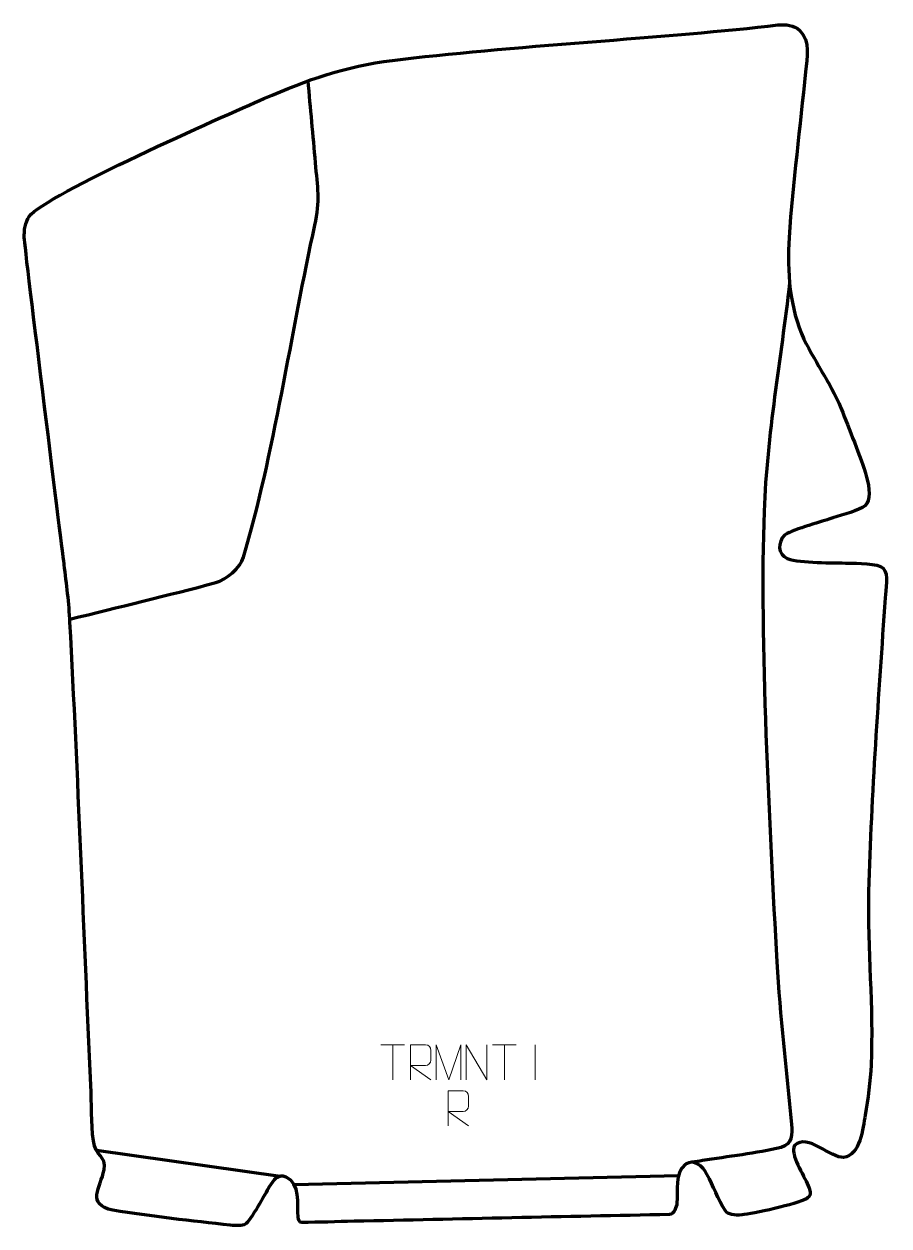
# Model space of a CAD drawing. Header units: millimetres. Extents: x 1065 to 1685, y 38 to 900.
import ezdxf

# ---------------------------------------------------------------- set-up
doc = ezdxf.new("R2010")
doc.units = ezdxf.units.MM
doc.header["$MEASUREMENT"] = 0
doc.layers.add('layer 2', color=7, linetype='Continuous')
doc.layers.add('layer 3', color=7, linetype='Continuous')

msp = doc.modelspace()

# ---------------------------------------------------------------- linework, layer by layer
at = {"layer": 'layer 2', "color": 142, "lineweight": 158}
for points, knots in [([(1097.7442, 473.054), (1132.6245, 481.7899), (1167.8289, 490.1302), (1202.5588, 499.3544), (1202.5588, 499.3544), (1209.7874, 501.2743), (1220.169, 510.2436), (1222.3392, 517.5013), (1222.3392, 517.5013), (1243.7139, 588.9831), (1256.9857, 681.0354), (1273.5274, 755.7108), (1273.5274, 755.7108), (1277.4341, 773.3395), (1275.4562, 782.9637), (1273.9528, 800.4829), (1273.9528, 800.4829), (1272.272, 820.0697), (1270.3782, 839.637), (1268.7287, 859.2269)], [0, 0, 0, 0, 0.16666667, 0.16666667, 0.16666667, 0.16666667, 0.33333333, 0.33333333, 0.33333333, 0.33333333, 0.5, 0.5, 0.5, 0.5, 0.66666667, 0.66666667, 0.66666667, 0.66666667, 1, 1, 1, 1]), ([(1613.9748, 714.422), (1607.785, 659.8068), (1597.7277, 605.3654), (1595.6784, 550.4433), (1595.6784, 550.4433), (1592.3021, 459.9549), (1599.586, 322.5586), (1604.843, 227.3173), (1604.843, 227.3173), (1606.9948, 188.3327), (1611.9294, 149.541), (1615.3033, 110.6444), (1615.3033, 110.6444), (1615.8805, 103.99), (1615.8776, 96.1671), (1608.0233, 94.2376), (1608.0233, 94.2376), (1590.476, 89.9269), (1569.4939, 87.6024), (1551.411, 84.7301), (1551.411, 84.7301), (1548.924, 84.3341), (1546.437, 83.9375), (1543.9503, 83.5396)], [0, 0, 0, 0, 0.14285714, 0.14285714, 0.14285714, 0.14285714, 0.28571429, 0.28571429, 0.28571429, 0.28571429, 0.42857143, 0.42857143, 0.42857143, 0.42857143, 0.57142857, 0.57142857, 0.57142857, 0.57142857, 0.71428571, 0.71428571, 0.71428571, 0.71428571, 1, 1, 1, 1])]:
    msp.add_open_spline(points, degree=3, knots=knots, dxfattribs=at)
at = {"layer": 'layer 2', "color": 250, "lineweight": 9}
for points in [[(1320.9131, 167.6907), (1320.9131, 167.6907), (1337.9003, 167.6907), (1337.9003, 167.6907)], [(1329.4069, 142.7607), (1329.4069, 142.7607), (1329.4069, 167.7142), (1329.4069, 167.7142)], [(1400.9131, 167.6907), (1400.9131, 167.6907), (1417.9003, 167.6907), (1417.9003, 167.6907)], [(1409.4069, 142.7607), (1409.4069, 142.7607), (1409.4069, 167.7142), (1409.4069, 167.7142)], [(1431.4067, 167.7245), (1431.4067, 167.7245), (1431.4067, 142.7504), (1431.4067, 142.7504)]]:
    msp.add_open_spline(points, degree=3, dxfattribs=at)
for points, knots in [([(1342.0747, 142.7607), (1342.0747, 142.7607), (1342.0747, 167.7142), (1342.0747, 167.7142), (1342.0747, 167.7142), (1345.6695, 167.7142), (1349.265, 167.7142), (1352.8602, 167.7142), (1352.8602, 167.7142), (1355.1855, 167.6765), (1356.7428, 166.1865), (1356.7387, 163.8201), (1356.7387, 163.8201), (1356.7383, 161.7846), (1356.7383, 158.7252), (1356.7387, 156.6892), (1356.7387, 156.6892), (1356.7322, 154.8137), (1354.9199, 152.8719), (1352.9104, 152.8528), (1352.9104, 152.8528), (1352.9104, 152.8528), (1342.0747, 152.8528), (1342.0747, 152.8528), (1342.0747, 152.8528), (1342.0747, 152.8528), (1356.7294, 142.7607), (1356.7294, 142.7607)], [0, 0, 0, 0, 0.125, 0.125, 0.125, 0.125, 0.25, 0.25, 0.25, 0.25, 0.375, 0.375, 0.375, 0.375, 0.5, 0.5, 0.5, 0.5, 0.625, 0.625, 0.625, 0.625, 0.75, 0.75, 0.75, 0.75, 1, 1, 1, 1]), ([(1360.5642, 142.7585), (1360.5642, 142.7585), (1360.5642, 167.7164), (1360.5642, 167.7164), (1360.5642, 167.7164), (1360.5642, 167.7164), (1369.4893, 142.7585), (1369.4893, 142.7585), (1369.4893, 142.7585), (1369.4893, 142.7585), (1378.2492, 167.7159), (1378.2492, 167.7159), (1378.2492, 167.7159), (1378.2492, 167.7159), (1378.2492, 142.7585), (1378.2492, 142.7585)], [0, 0, 0, 0, 0.2, 0.2, 0.2, 0.2, 0.4, 0.4, 0.4, 0.4, 0.6, 0.6, 0.6, 0.6, 1, 1, 1, 1]), ([(1382.0793, 142.7607), (1382.0793, 142.7607), (1382.0793, 167.7142), (1382.0793, 167.7142), (1382.0793, 167.7142), (1382.0793, 167.7142), (1396.7341, 142.7607), (1396.7341, 142.7607), (1396.7341, 142.7607), (1396.7341, 142.7607), (1396.7341, 167.7142), (1396.7341, 167.7142)], [0, 0, 0, 0, 0.25, 0.25, 0.25, 0.25, 0.5, 0.5, 0.5, 0.5, 1, 1, 1, 1]), ([(1369.0747, 109.7607), (1369.0747, 109.7607), (1369.0747, 134.7142), (1369.0747, 134.7142), (1369.0747, 134.7142), (1372.6695, 134.7142), (1376.265, 134.7142), (1379.8602, 134.7142), (1379.8602, 134.7142), (1382.1855, 134.6765), (1383.7428, 133.1865), (1383.7387, 130.8201), (1383.7387, 130.8201), (1383.7383, 128.7846), (1383.7383, 125.7252), (1383.7387, 123.6892), (1383.7387, 123.6892), (1383.7322, 121.8137), (1381.9199, 119.8719), (1379.9104, 119.8528), (1379.9104, 119.8528), (1379.9104, 119.8528), (1369.0747, 119.8528), (1369.0747, 119.8528), (1369.0747, 119.8528), (1369.0747, 119.8528), (1383.7294, 109.7607), (1383.7294, 109.7607)], [0, 0, 0, 0, 0.125, 0.125, 0.125, 0.125, 0.25, 0.25, 0.25, 0.25, 0.375, 0.375, 0.375, 0.375, 0.5, 0.5, 0.5, 0.5, 0.625, 0.625, 0.625, 0.625, 0.75, 0.75, 0.75, 0.75, 1, 1, 1, 1])]:
    msp.add_open_spline(points, degree=3, knots=knots, dxfattribs=at)
at = {"layer": 'layer 2', "color": 142, "lineweight": 158}
for points in [[(1248.567, 73.4145), (1248.567, 73.4145), (1116.9817, 91.8713), (1116.9817, 91.8713)], [(1258.651, 67.5036), (1258.651, 67.5036), (1534.265, 74.0253), (1534.265, 74.0253)]]:
    msp.add_open_spline(points, degree=3, dxfattribs=at)
at = {"layer": 'layer 3', "color": 242, "lineweight": 158}
msp.add_open_spline([(1093.6869, 512.1801), (1095.4771, 498.3503), (1097.1452, 484.5162), (1097.8668, 470.8846), (1097.8668, 470.8846), (1103.7216, 360.2836), (1107.7901, 249.4233), (1112.7706, 138.7611), (1112.7706, 138.7611), (1113.3449, 126.0189), (1113.0335, 111.4038), (1114.6376, 98.9907), (1114.6376, 98.9907), (1116.1266, 87.4672), (1123.9749, 88.7603), (1122.3278, 78.0693), (1122.3278, 78.0693), (1119.8075, 65.4984), (1109.0858, 53.3477), (1128.6804, 49.0761), (1128.6804, 49.0761), (1156.0807, 44.8134), (1185.1871, 41.345), (1212.8522, 38.3934), (1212.8522, 38.3934), (1217.1267, 37.9374), (1221.3878, 37.8451), (1223.5897, 39.0818), (1223.5897, 39.0818), (1226.8231, 40.898), (1238.0628, 61.2918), (1240.7778, 65.8917), (1240.7778, 65.8917), (1243.6344, 70.702), (1246.7079, 75.1552), (1252.8284, 72.9351), (1252.8284, 72.9351), (1263.2712, 68.2639), (1260.83, 53.5001), (1261.5463, 44.2238), (1261.5463, 44.2238), (1261.7235, 41.928), (1262.4629, 40.4148), (1264.1423, 40.3907), (1264.1423, 40.3907), (1276.4451, 40.3901), (1289.2615, 40.9037), (1301.5967, 41.1652), (1301.5967, 41.1652), (1377.0273, 42.7639), (1452.4922, 44.588), (1527.9205, 46.0151), (1527.9205, 46.0151), (1531.1196, 46.0756), (1532.9293, 51.729), (1533.2041, 54.1484), (1533.2041, 54.1484), (1534.2539, 63.3898), (1530.8861, 75.4739), (1539.4114, 82.0721), (1539.4114, 82.0721), (1545.4176, 86.271), (1551.6843, 80.6917), (1554.7293, 75.0902), (1554.7293, 75.0902), (1559.5811, 66.1647), (1562.1552, 57.4949), (1567.9597, 48.6395), (1567.9597, 48.6395), (1569.7051, 45.9767), (1574.3554, 45.4161), (1579.8805, 45.799), (1579.8805, 45.799), (1586.8162, 46.2797), (1619.7211, 53.5658), (1626.0024, 57.4234), (1626.0024, 57.4234), (1629.5373, 59.5942), (1629.3968, 61.5364), (1627.3814, 66.5969), (1627.3814, 66.5969), (1624.1282, 74.7656), (1614.0059, 89.2496), (1617.5946, 95.4605), (1617.5946, 95.4605), (1626.5563, 104.8786), (1643.7981, 86.1662), (1652.7417, 87.0441), (1652.7417, 87.0441), (1664.5362, 88.2018), (1666.6103, 108.1568), (1668.1566, 117.2846), (1668.1566, 117.2846), (1670.1705, 129.1724), (1671.8511, 141.3547), (1672.423, 153.4027), (1672.423, 153.4027), (1674.2466, 194.5763), (1669.6613, 236.3853), (1670.5984, 277.8137), (1670.5984, 277.8137), (1672.6048, 347.9054), (1677.79, 418.398), (1682.5247, 488.3732), (1682.5247, 488.3732), (1682.9313, 494.2036), (1685.2536, 505.2529), (1681.1391, 509.6164), (1681.1391, 509.6164), (1677.5354, 513.4383), (1661.8395, 513.1605), (1656.4212, 513.2969), (1656.4212, 513.2969), (1644.7385, 513.661), (1622.471, 513.1868), (1612.3173, 516.5418), (1612.3173, 516.5418), (1605.1713, 519.7601), (1605.6085, 528.5002), (1610.2685, 533.304), (1610.2685, 533.304), (1613.2054, 536.3315), (1636.6178, 542.9878), (1642.2432, 544.8015), (1642.2432, 544.8015), (1649.4981, 547.2383), (1659.5951, 549.9171), (1666.1648, 553.0938), (1666.1648, 553.0938), (1671.8527, 555.8441), (1671.8026, 563.8368), (1669.8338, 572.3472), (1669.8338, 572.3472), (1666.587, 586.3819), (1657.4415, 606.9831), (1652.1054, 621.2443), (1652.1054, 621.2443), (1645.075, 640.0338), (1632.998, 655.8593), (1624.2665, 673.9299), (1624.2665, 673.9299), (1613.9315, 695.9413), (1612.1107, 722.8544), (1613.6064, 746.8591), (1613.6064, 746.8591), (1616.3102, 786.3692), (1621.5579, 826.1844), (1625.3569, 865.6641), (1625.3569, 865.6641), (1626.3274, 875.9823), (1629.2321, 887.5661), (1621.0189, 895.4752), (1621.0189, 895.4752), (1617.387, 898.9726), (1611.1639, 899.9882), (1605.5473, 899.3189), (1605.5473, 899.3189), (1531.397, 890.483), (1408.6779, 883.8693), (1329.207, 873.9293), (1329.207, 873.9293), (1294.8587, 869.6331), (1269.0507, 860.2633), (1236.8247, 846.4883), (1236.8247, 846.4883), (1208.2933, 833.8846), (1080.6102, 777.97), (1068.62, 761.9661), (1068.62, 761.9661), (1065.6763, 757.7185), (1064.9082, 752.2469), (1065.0906, 746.5197), (1065.0906, 746.5197), (1065.273, 740.7925), (1093.6869, 512.1801), (1093.6869, 512.1801)], degree=3, knots=[0, 0, 0, 0, 0.02222222, 0.02222222, 0.02222222, 0.02222222, 0.04444444, 0.04444444, 0.04444444, 0.04444444, 0.06666667, 0.06666667, 0.06666667, 0.06666667, 0.08888889, 0.08888889, 0.08888889, 0.08888889, 0.11111111, 0.11111111, 0.11111111, 0.11111111, 0.13333333, 0.13333333, 0.13333333, 0.13333333, 0.15555556, 0.15555556, 0.15555556, 0.15555556, 0.17777778, 0.17777778, 0.17777778, 0.17777778, 0.2, 0.2, 0.2, 0.2, 0.22222222, 0.22222222, 0.22222222, 0.22222222, 0.24444444, 0.24444444, 0.24444444, 0.24444444, 0.26666667, 0.26666667, 0.26666667, 0.26666667, 0.28888889, 0.28888889, 0.28888889, 0.28888889, 0.31111111, 0.31111111, 0.31111111, 0.31111111, 0.33333333, 0.33333333, 0.33333333, 0.33333333, 0.35555556, 0.35555556, 0.35555556, 0.35555556, 0.37777778, 0.37777778, 0.37777778, 0.37777778, 0.4, 0.4, 0.4, 0.4, 0.42222222, 0.42222222, 0.42222222, 0.42222222, 0.44444444, 0.44444444, 0.44444444, 0.44444444, 0.46666667, 0.46666667, 0.46666667, 0.46666667, 0.48888889, 0.48888889, 0.48888889, 0.48888889, 0.51111111, 0.51111111, 0.51111111, 0.51111111, 0.53333333, 0.53333333, 0.53333333, 0.53333333, 0.55555556, 0.55555556, 0.55555556, 0.55555556, 0.57777778, 0.57777778, 0.57777778, 0.57777778, 0.6, 0.6, 0.6, 0.6, 0.62222222, 0.62222222, 0.62222222, 0.62222222, 0.64444444, 0.64444444, 0.64444444, 0.64444444, 0.66666667, 0.66666667, 0.66666667, 0.66666667, 0.68888889, 0.68888889, 0.68888889, 0.68888889, 0.71111111, 0.71111111, 0.71111111, 0.71111111, 0.73333333, 0.73333333, 0.73333333, 0.73333333, 0.75555556, 0.75555556, 0.75555556, 0.75555556, 0.77777778, 0.77777778, 0.77777778, 0.77777778, 0.8, 0.8, 0.8, 0.8, 0.82222222, 0.82222222, 0.82222222, 0.82222222, 0.84444444, 0.84444444, 0.84444444, 0.84444444, 0.86666667, 0.86666667, 0.86666667, 0.86666667, 0.88888889, 0.88888889, 0.88888889, 0.88888889, 0.91111111, 0.91111111, 0.91111111, 0.91111111, 0.93333333, 0.93333333, 0.93333333, 0.93333333, 0.95555556, 0.95555556, 0.95555556, 0.95555556, 1, 1, 1, 1], dxfattribs=at)

doc.saveas('drawing.dxf')
